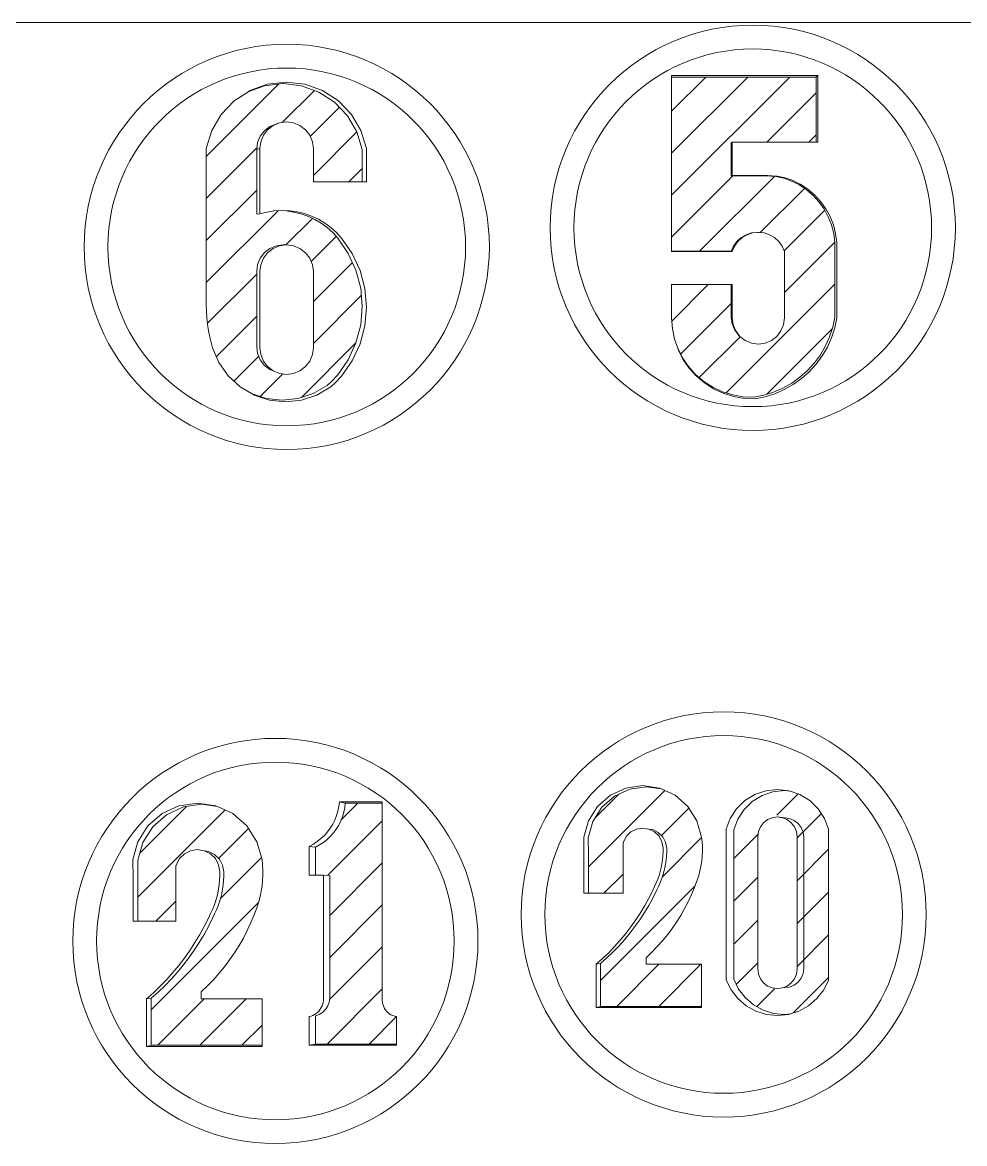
# Model space of a CAD drawing. Header units: centimetres. Extents: x 57 to 5031, y 102 to 2747.
# Drawn here: x 1700.39 to 1736.94, y 847.07 to 890.55 of the extents above; entities that cross this region are included whole.
import ezdxf

# ---------------------------------------------------------------- set-up
doc = ezdxf.new("R2010")
doc.units = ezdxf.units.CM
doc.header["$MEASUREMENT"] = 0
pattern_1 = [(45, (1050.7399, 1427.9933), (-0.8148213, 0.8148213), [])]

msp = doc.modelspace()

# ---------------------------------------------------------------- hatches: boundary and pattern name
at = {"lineweight": 20}
h = msp.add_hatch(dxfattribs=at)
h.set_pattern_fill('ANSI31', color=256, scale=9.218651)
h.set_pattern_definition(pattern_1)
h.paths.add_polyline_path([(1731.284, 883.602), (1731.051, 883.855), (1730.789, 884.077), (1730.501, 884.266), (1730.192, 884.417), (1729.924, 884.51), (1729.613, 884.576), (1729.243, 884.602), (1727.888, 884.602), (1727.888, 885.913), (1731.173, 885.913), (1731.173, 888.434), (1725.573, 888.434), (1725.573, 881.681), (1727.888, 881.681), (1727.978, 881.883), (1728.107, 882.062), (1728.271, 882.21), (1728.463, 882.32), (1728.672, 882.388), (1728.915, 882.414), (1729.159, 882.388), (1729.371, 882.319), (1729.564, 882.208), (1729.73, 882.058), (1729.861, 881.878), (1729.951, 881.674), (1729.951, 879.094), (1729.917, 878.831), (1729.815, 878.587), (1729.654, 878.377), (1729.444, 878.216), (1729.2, 878.115), (1728.937, 878.08), (1728.675, 878.115), (1728.431, 878.216), (1728.201, 878.392), (1728.023, 878.624), (1727.922, 878.866), (1727.888, 879.126), (1727.888, 880.384), (1725.573, 880.384), (1725.573, 879.094), (1725.601, 878.677), (1725.685, 878.267), (1725.807, 877.916), (1725.993, 877.546), (1726.227, 877.204), (1726.505, 876.897), (1726.821, 876.629), (1727.17, 876.406), (1727.545, 876.231), (1727.941, 876.108), (1728.349, 876.038), (1728.763, 876.023), (1729.149, 876.099), (1729.526, 876.216), (1729.888, 876.372), (1730.231, 876.565), (1730.552, 876.794), (1730.846, 877.055), (1731.111, 877.347), (1731.344, 877.665), (1731.542, 878.006), (1731.702, 878.366), (1731.823, 878.741), (1731.903, 879.126), (1731.903, 881.681), (1731.902, 882.025), (1731.859, 882.366), (1731.773, 882.7), (1731.648, 883.02), (1731.484, 883.322)])
h = msp.add_hatch(dxfattribs=at)
h.set_pattern_fill('ANSI31', color=256, scale=9.218651)
h.set_pattern_definition(pattern_1)
h.paths.add_polyline_path([(1712.621, 882.187), (1712.426, 882.401), (1712.21, 882.595), (1711.977, 882.767), (1711.728, 882.915), (1711.465, 883.037), (1711.192, 883.133), (1710.91, 883.201), (1710.624, 883.242), (1710.334, 883.254), (1710.136, 883.242), (1709.88, 883.202), (1709.597, 883.128), (1709.478, 883.118), (1709.478, 885.626), (1709.513, 885.893), (1709.616, 886.141), (1709.78, 886.354), (1709.993, 886.517), (1710.241, 886.62), (1710.367, 886.664), (1710.636, 886.699), (1710.905, 886.664), (1711.155, 886.56), (1711.371, 886.395), (1711.536, 886.18), (1711.639, 885.929), (1711.675, 885.66), (1711.675, 884.369), (1713.573, 884.369), (1713.573, 885.626), (1713.36, 886.316), (1712.995, 886.938), (1712.497, 887.461), (1711.893, 887.855), (1711.214, 888.1), (1710.507, 888.183), (1710.497, 888.183), (1709.78, 888.1), (1709.168, 887.879), (1708.607, 887.513), (1708.104, 886.985), (1707.735, 886.357), (1707.52, 885.66), (1707.52, 879.626), (1707.526, 879.367), (1707.543, 879.11), (1707.571, 878.853), (1707.611, 878.598), (1707.662, 878.344), (1707.724, 878.094), (1707.769, 877.939), (1708.013, 877.361), (1708.373, 876.847), (1708.834, 876.421), (1709.295, 876.149), (1709.847, 875.967), (1710.464, 875.9), (1711.082, 875.967), (1711.672, 876.162), (1712.207, 876.477), (1712.373, 876.632), (1712.621, 876.884), (1713.028, 877.475), (1713.328, 878.127), (1713.511, 878.821), (1713.573, 879.536), (1713.511, 880.251), (1713.328, 880.944), (1713.028, 881.596)])
h.paths.add_polyline_path([(1709.513, 881.168), (1709.616, 881.417), (1709.78, 881.63), (1709.993, 881.793), (1710.241, 881.896), (1710.507, 881.931), (1710.636, 881.929), (1710.905, 881.893), (1711.155, 881.789), (1711.371, 881.624), (1711.536, 881.409), (1711.639, 881.159), (1711.675, 880.89), (1711.675, 877.939), (1711.639, 877.67), (1711.536, 877.42), (1711.371, 877.205), (1711.155, 877.04), (1710.905, 876.936), (1710.636, 876.9), (1710.367, 876.936), (1710.241, 876.987), (1710.117, 877.04), (1709.993, 877.089), (1709.78, 877.253), (1709.616, 877.466), (1709.513, 877.714), (1709.478, 877.98), (1709.478, 880.902)], flags=16)
h = msp.add_hatch(dxfattribs=at)
h.set_pattern_fill('ANSI31', color=256, scale=9.218651)
h.set_pattern_definition(pattern_1)
h.paths.add_polyline_path([(1726.735, 854.028), (1724.583, 854.028), (1724.583, 854.281), (1724.803, 854.49), (1725.014, 854.709), (1725.215, 854.936), (1725.407, 855.171), (1725.59, 855.414), (1725.762, 855.664), (1725.924, 855.921), (1726.075, 856.184), (1726.215, 856.453), (1726.344, 856.728), (1726.461, 857.008), (1726.501, 857.117), (1726.567, 857.293), (1726.624, 857.471), (1726.672, 857.653), (1726.71, 857.836), (1726.739, 858.022), (1726.758, 858.208), (1726.767, 858.396), (1726.766, 858.583), (1726.756, 858.771), (1726.735, 858.957), (1726.554, 859.592), (1726.201, 860.15), (1725.704, 860.584), (1725.164, 860.832), (1724.6, 860.914), (1723.953, 860.82), (1723.359, 860.547), (1722.867, 860.117), (1722.517, 859.565), (1722.337, 858.936), (1722.344, 858.282), (1722.344, 856.778), (1723.691, 856.778), (1723.691, 858.755), (1723.817, 858.993), (1723.992, 859.163), (1724.21, 859.272), (1724.45, 859.31), (1724.6, 859.285), (1724.691, 859.272), (1724.695, 859.27), (1724.839, 859.248), (1725.054, 859.14), (1725.227, 858.972), (1725.34, 858.759), (1725.383, 858.521), (1725.384, 858.369), (1725.376, 858.216), (1725.362, 858.064), (1725.34, 857.913), (1725.311, 857.763), (1725.274, 857.615), (1725.231, 857.469), (1725.18, 857.325), (1725.123, 857.183), (1725.058, 857.045), (1724.987, 856.886), (1724.84, 856.594), (1724.682, 856.308), (1724.514, 856.029), (1724.336, 855.755), (1724.147, 855.489), (1723.948, 855.229), (1723.74, 854.978), (1723.523, 854.734), (1723.296, 854.499), (1723.061, 854.272), (1722.818, 854.054), (1722.818, 852.389), (1726.735, 852.389)])
h = msp.add_hatch(dxfattribs=at)
h.set_pattern_fill('ANSI31', color=256, scale=9.393641)
h.set_pattern_definition([(45, (1036.4584, 1438.6103), (-0.8302884, 0.8302884), [])])
h.paths.add_polyline_path([(1727.981, 859.234), (1727.981, 853.445), (1728.168, 853.065), (1728.428, 852.731), (1728.75, 852.455), (1729.121, 852.25), (1729.525, 852.123), (1729.947, 852.08), (1730.178, 852.104), (1730.509, 852.207), (1730.883, 852.415), (1731.208, 852.693), (1731.471, 853.031), (1731.66, 853.415), (1731.66, 859.261), (1731.502, 859.683), (1731.256, 860.061), (1730.933, 860.375), (1730.549, 860.612), (1730.172, 860.741), (1729.947, 860.766), (1729.503, 860.717), (1729.081, 860.572), (1728.701, 860.338), (1728.381, 860.027), (1728.137, 859.653)])
h.paths.add_polyline_path([(1730.437, 853.475), (1729.789, 852.978), (1728.983, 853.312), (1728.913, 853.843), (1728.913, 859.344), (1729.561, 859.841), (1729.861, 859.717), (1730.202, 859.678), (1730.437, 859.111)], flags=16)
h = msp.add_hatch(dxfattribs=at)
h.set_pattern_fill('ANSI31', color=256, scale=9.218651)
h.set_pattern_definition(pattern_1)
h.paths.add_polyline_path([(1709.684, 852.68), (1707.324, 852.68), (1707.324, 852.957), (1707.565, 853.187), (1707.796, 853.427), (1708.017, 853.676), (1708.228, 853.933), (1708.428, 854.199), (1708.617, 854.473), (1708.794, 854.755), (1708.959, 855.044), (1709.113, 855.339), (1709.254, 855.641), (1709.383, 855.947), (1709.426, 856.067), (1709.499, 856.259), (1709.562, 856.455), (1709.614, 856.654), (1709.656, 856.856), (1709.687, 857.059), (1709.708, 857.263), (1709.718, 857.469), (1709.717, 857.674), (1709.706, 857.88), (1709.684, 858.084), (1709.485, 858.78), (1709.098, 859.392), (1708.553, 859.868), (1707.961, 860.14), (1707.343, 860.23), (1706.634, 860.127), (1705.982, 859.827), (1705.443, 859.356), (1705.059, 858.75), (1704.862, 858.061), (1704.869, 857.344), (1704.869, 855.695), (1706.346, 855.695), (1706.346, 857.863), (1706.485, 858.124), (1706.676, 858.31), (1706.915, 858.43), (1707.179, 858.471), (1707.343, 858.444), (1707.442, 858.43), (1707.447, 858.428), (1707.604, 858.403), (1707.841, 858.285), (1708.03, 858.1), (1708.154, 857.867), (1708.202, 857.606), (1708.202, 857.439), (1708.194, 857.272), (1708.178, 857.105), (1708.154, 856.94), (1708.122, 856.775), (1708.082, 856.613), (1708.034, 856.452), (1707.979, 856.294), (1707.916, 856.139), (1707.845, 855.988), (1707.767, 855.814), (1707.606, 855.494), (1707.433, 855.18), (1707.249, 854.874), (1707.053, 854.574), (1706.846, 854.282), (1706.628, 853.997), (1706.4, 853.722), (1706.162, 853.454), (1705.913, 853.196), (1705.656, 852.948), (1705.389, 852.709), (1705.389, 850.884), (1709.684, 850.884)])
h = msp.add_hatch(dxfattribs=at)
h.set_pattern_fill('ANSI31', color=256, scale=9.218651)
h.set_pattern_definition(pattern_1)
h.paths.add_polyline_path([(1714.756, 852.034), (1714.686, 852.067), (1714.621, 852.108), (1714.561, 852.157), (1714.507, 852.212), (1714.46, 852.273), (1714.421, 852.34), (1714.39, 852.41), (1714.367, 852.484), (1714.354, 852.56), (1714.349, 852.637), (1714.349, 860.277), (1712.915, 860.277), (1712.894, 860.098), (1712.858, 859.922), (1712.806, 859.75), (1712.739, 859.583), (1712.659, 859.423), (1712.564, 859.269), (1712.457, 859.125), (1712.338, 858.991), (1712.207, 858.867), (1712.066, 858.755), (1711.917, 858.656), (1711.759, 858.57), (1711.759, 857.488), (1712.071, 857.488), (1712.308, 857.471), (1712.308, 852.667), (1712.298, 852.593), (1712.281, 852.52), (1712.255, 852.449), (1712.223, 852.382), (1712.183, 852.318), (1712.137, 852.259), (1712.085, 852.205), (1712.028, 852.157), (1711.966, 852.115), (1711.9, 852.079), (1711.831, 852.051), (1711.759, 852.031), (1711.759, 850.931), (1714.904, 850.931), (1714.904, 851.994), (1714.829, 852.01)])

# ---------------------------------------------------------------- linework, layer by layer
for p, q in [((1840.725, 890.555), (1453.97, 890.555)), ((1731.173, 888.434), (1731.173, 885.913)), ((1710.367, 886.664), (1710.636, 886.699)), ((1727.924, 885.913), (1727.924, 884.623)), ((1728.937, 882.411), (1729.159, 882.388)), ((1729.159, 882.388), (1729.371, 882.319)), ((1729.371, 882.319), (1729.564, 882.208)), ((1729.564, 882.208), (1729.73, 882.058)), ((1729.73, 882.058), (1729.861, 881.878)), ((1729.861, 881.878), (1729.951, 881.674)), ((1725.573, 881.681), (1727.888, 881.681)), ((1729.951, 881.674), (1729.951, 879.094)), ((1729.917, 878.831), (1729.815, 878.587)), ((1729.951, 879.094), (1729.917, 878.831)), ((1728.431, 878.216), (1728.221, 878.377)), ((1729.654, 878.377), (1729.444, 878.216)), ((1729.815, 878.587), (1729.654, 878.377)), ((1728.675, 878.115), (1728.431, 878.216)), ((1728.937, 878.08), (1728.675, 878.115)), ((1729.2, 878.115), (1728.937, 878.08)), ((1729.444, 878.216), (1729.2, 878.115)), ((1711.759, 858.57), (1711.759, 857.488)), ((1711.759, 850.931), (1714.904, 850.931))]:
    msp.add_line(p, q, dxfattribs=at)
for points in [[(1731.241, 888.494), (1725.573, 888.494), (1725.573, 888.434)], [(1727.924, 881.674), (1725.573, 881.674), (1725.573, 881.681), (1725.573, 888.434), (1731.173, 888.434), (1731.241, 888.494), (1731.241, 885.913), (1731.173, 885.913), (1727.924, 885.913), (1727.888, 885.879), (1727.888, 884.602), (1727.924, 884.623), (1729.292, 884.623), (1729.665, 884.597), (1729.98, 884.531), (1730.25, 884.437), (1730.562, 884.284), (1730.853, 884.094), (1731.118, 883.869), (1731.353, 883.614), (1731.555, 883.331)], [(1707.662, 878.344), (1707.611, 878.598), (1707.571, 878.853), (1707.543, 879.11), (1707.526, 879.367), (1707.52, 879.626), (1707.52, 885.66), (1707.735, 886.357), (1708.104, 886.985), (1708.607, 887.513), (1709.168, 887.879), (1709.217, 887.911), (1709.902, 888.158), (1710.626, 888.243), (1710.636, 888.243), (1711.35, 888.158), (1712.036, 887.911), (1712.646, 887.513)], [(1709.168, 887.879), (1709.78, 888.1), (1710.497, 888.183), (1710.507, 888.183), (1711.214, 888.1), (1711.893, 887.855), (1712.497, 887.461), (1712.995, 886.938), (1713.36, 886.316), (1713.573, 885.626), (1713.573, 884.369)], [(1710.636, 886.699), (1710.905, 886.664), (1711.155, 886.56), (1711.371, 886.395), (1711.536, 886.18), (1711.639, 885.929), (1711.675, 885.66), (1711.675, 884.369), (1713.573, 884.369), (1713.733, 884.369), (1713.733, 885.66), (1713.518, 886.357), (1713.149, 886.985), (1712.646, 887.513)], [(1709.597, 883.128), (1709.478, 883.118), (1709.478, 885.626)], [(1712.521, 876.577), (1712.771, 876.832), (1713.182, 877.429), (1713.485, 878.087), (1713.67, 878.788), (1713.733, 879.51), (1713.67, 880.232), (1713.485, 880.932), (1713.182, 881.591), (1712.771, 882.188), (1712.574, 882.404), (1712.356, 882.6), (1712.121, 882.773), (1711.869, 882.922), (1711.604, 883.046), (1711.328, 883.143), (1711.044, 883.212), (1710.754, 883.252), (1710.462, 883.264), (1710.169, 883.247), (1710.136, 883.242), (1709.88, 883.202), (1709.597, 883.128), (1709.597, 885.66)], [(1727.888, 884.602), (1729.243, 884.602), (1729.613, 884.576), (1729.924, 884.51), (1730.192, 884.417), (1730.501, 884.266), (1730.789, 884.077), (1731.051, 883.855), (1731.284, 883.602), (1731.484, 883.322), (1731.648, 883.02), (1731.773, 882.7), (1731.859, 882.366), (1731.902, 882.025), (1731.903, 881.681), (1731.903, 879.126), (1731.823, 878.741), (1731.702, 878.366), (1731.542, 878.006), (1731.344, 877.665), (1731.111, 877.347), (1730.846, 877.055), (1730.552, 876.794), (1730.231, 876.565), (1729.888, 876.372), (1729.526, 876.216), (1729.149, 876.099), (1728.763, 876.023), (1728.349, 876.038), (1727.941, 876.108), (1727.545, 876.231), (1727.17, 876.406), (1726.821, 876.629), (1726.505, 876.897), (1726.227, 877.204), (1725.993, 877.546), (1725.807, 877.916)], [(1709.295, 876.149), (1709.847, 875.967), (1710.464, 875.9), (1711.082, 875.967), (1711.672, 876.162), (1712.207, 876.477), (1712.373, 876.632), (1712.621, 876.884), (1713.028, 877.475), (1713.328, 878.127), (1713.511, 878.821), (1713.573, 879.536), (1713.511, 880.251), (1713.328, 880.944), (1713.028, 881.596), (1712.621, 882.187), (1712.426, 882.401), (1712.21, 882.595), (1711.977, 882.767), (1711.728, 882.915), (1711.465, 883.037), (1711.192, 883.133), (1710.91, 883.201), (1710.624, 883.242), (1710.334, 883.254), (1710.136, 883.242)], [(1725.685, 878.267), (1725.807, 877.916), (1725.822, 877.871), (1726.01, 877.498), (1726.246, 877.153), (1726.527, 876.843), (1726.846, 876.572), (1727.198, 876.347), (1727.577, 876.17), (1727.977, 876.046), (1728.389, 875.975), (1728.807, 875.961), (1729.197, 876.037), (1729.577, 876.155), (1729.943, 876.312), (1730.289, 876.508), (1730.613, 876.739), (1730.911, 877.003), (1731.179, 877.297), (1731.414, 877.618), (1731.613, 877.962), (1731.775, 878.326), (1731.897, 878.704), (1731.979, 879.094), (1731.979, 881.674), (1731.977, 882.021), (1731.933, 882.366), (1731.847, 882.702), (1731.72, 883.026), (1731.555, 883.331)], [(1710.117, 877.04), (1709.902, 877.205), (1709.737, 877.42), (1709.633, 877.67), (1709.597, 877.939), (1709.597, 880.89), (1709.633, 881.159), (1709.737, 881.409), (1709.902, 881.624), (1710.117, 881.789), (1710.367, 881.893), (1710.636, 881.929)], [(1728.06, 878.587), (1727.958, 878.831), (1727.924, 879.094), (1727.924, 880.384), (1727.888, 880.384), (1725.573, 880.384), (1725.573, 879.094), (1725.601, 878.677), (1725.685, 878.267)], [(1728.06, 878.587), (1728.221, 878.377), (1728.182, 878.416), (1728.023, 878.624), (1727.922, 878.866), (1727.888, 879.126), (1727.888, 880.384)], [(1712.521, 876.577), (1712.353, 876.421), (1711.812, 876.103), (1711.217, 875.906), (1710.593, 875.839), (1709.969, 875.906), (1709.374, 876.103), (1709.295, 876.149), (1708.834, 876.421), (1708.373, 876.847), (1708.013, 877.361), (1707.769, 877.939), (1707.724, 878.094), (1707.662, 878.344)], [(1722.172, 856.778), (1722.172, 858.297), (1722.165, 858.957), (1722.346, 859.592), (1722.7, 860.15), (1723.197, 860.584), (1723.797, 860.86), (1724.45, 860.955), (1725.104, 860.86), (1725.164, 860.832), (1725.704, 860.584), (1726.201, 860.15), (1726.554, 859.592), (1726.735, 858.957), (1726.756, 858.771), (1726.766, 858.583), (1726.767, 858.396), (1726.758, 858.208), (1726.739, 858.022), (1726.71, 857.836), (1726.672, 857.653), (1726.624, 857.471), (1726.567, 857.293), (1726.501, 857.117), (1726.461, 857.008), (1726.344, 856.728), (1726.215, 856.453), (1726.075, 856.184), (1725.924, 855.921), (1725.762, 855.664), (1725.59, 855.414), (1725.407, 855.171), (1725.215, 854.936), (1725.014, 854.709), (1724.803, 854.49), (1724.583, 854.281), (1724.583, 854.028), (1726.735, 854.028), (1726.735, 852.389), (1726.735, 852.346), (1722.65, 852.346)], [(1722.344, 856.778), (1722.344, 858.282), (1722.337, 858.936), (1722.517, 859.565), (1722.867, 860.117), (1723.359, 860.547), (1723.953, 860.82), (1724.6, 860.914), (1725.164, 860.832)], [(1730.178, 852.104), (1729.947, 852.08), (1729.525, 852.123), (1729.121, 852.25), (1728.75, 852.455), (1728.428, 852.731), (1728.168, 853.065), (1727.981, 853.445), (1727.981, 859.234), (1728.137, 859.653), (1728.381, 860.027), (1728.701, 860.338), (1729.081, 860.572), (1729.503, 860.717), (1729.947, 860.766), (1730.172, 860.741)], [(1704.68, 855.695), (1704.68, 857.36), (1704.673, 858.084), (1704.872, 858.78), (1705.26, 859.392), (1705.805, 859.868), (1706.462, 860.171), (1707.179, 860.274), (1707.895, 860.171), (1707.961, 860.14), (1708.553, 859.868), (1709.098, 859.392), (1709.485, 858.78), (1709.684, 858.084), (1709.706, 857.88), (1709.717, 857.674), (1709.718, 857.469), (1709.708, 857.263), (1709.687, 857.059), (1709.656, 856.856), (1709.614, 856.654), (1709.562, 856.455), (1709.499, 856.259), (1709.426, 856.067), (1709.383, 855.947), (1709.254, 855.641), (1709.113, 855.339), (1708.959, 855.044), (1708.794, 854.755), (1708.617, 854.473), (1708.428, 854.199), (1708.228, 853.933), (1708.017, 853.676), (1707.796, 853.427), (1707.565, 853.187), (1707.324, 852.957), (1707.324, 852.68), (1709.684, 852.68), (1709.684, 850.884), (1709.684, 850.837), (1705.205, 850.837)], [(1704.869, 855.695), (1704.869, 857.344), (1704.862, 858.061), (1705.059, 858.75), (1705.443, 859.356), (1705.982, 859.827), (1706.634, 860.127), (1707.343, 860.23), (1707.961, 860.14)], [(1711.516, 850.884), (1714.904, 850.884), (1714.904, 850.931), (1714.904, 851.994), (1714.829, 852.01), (1714.756, 852.034), (1714.686, 852.067), (1714.621, 852.108), (1714.561, 852.157), (1714.507, 852.212), (1714.46, 852.273), (1714.421, 852.34), (1714.39, 852.41), (1714.367, 852.484), (1714.354, 852.56), (1714.349, 852.637), (1714.349, 860.277), (1714.349, 860.322), (1712.684, 860.322), (1712.662, 860.141), (1712.625, 859.964), (1712.573, 859.79), (1712.506, 859.621), (1712.425, 859.459), (1712.329, 859.304), (1712.221, 859.158), (1712.101, 859.023), (1711.969, 858.898), (1711.826, 858.785), (1711.675, 858.685), (1711.516, 858.598), (1711.516, 857.488), (1711.759, 857.488), (1712.071, 857.488), (1712.071, 852.637), (1712.061, 852.562), (1712.043, 852.488), (1712.017, 852.417), (1711.984, 852.349), (1711.944, 852.284), (1711.898, 852.225), (1711.846, 852.17), (1711.788, 852.121), (1711.725, 852.079), (1711.658, 852.043), (1711.588, 852.015), (1711.516, 851.994), (1711.516, 850.884), (1711.759, 850.931), (1711.759, 852.031), (1711.831, 852.051), (1711.9, 852.079), (1711.966, 852.115), (1712.028, 852.157), (1712.085, 852.205), (1712.137, 852.259), (1712.183, 852.318), (1712.223, 852.382), (1712.255, 852.449), (1712.281, 852.52), (1712.298, 852.593), (1712.308, 852.667), (1712.308, 857.471), (1712.071, 857.488)], [(1711.516, 858.598), (1711.759, 858.57), (1711.917, 858.656), (1712.066, 858.755), (1712.207, 858.867), (1712.338, 858.991), (1712.457, 859.125), (1712.564, 859.269), (1712.659, 859.423), (1712.739, 859.583), (1712.806, 859.75), (1712.858, 859.922), (1712.894, 860.098), (1712.915, 860.277)], [(1712.684, 860.322), (1712.915, 860.277), (1714.349, 860.277)], [(1729.947, 853.115), (1730.142, 853.141), (1730.324, 853.216), (1730.48, 853.336), (1730.6, 853.492), (1730.675, 853.674), (1730.701, 853.869), (1730.701, 858.953), (1730.675, 859.148), (1730.6, 859.33), (1730.48, 859.486), (1730.324, 859.606), (1730.142, 859.681), (1729.947, 859.707), (1729.675, 859.738), (1729.478, 859.712), (1729.294, 859.636), (1729.136, 859.515), (1729.015, 859.357), (1728.939, 859.173), (1728.913, 858.976), (1728.913, 853.843)], [(1728.913, 853.843), (1728.939, 853.646), (1729.015, 853.462), (1729.136, 853.304), (1729.294, 853.183), (1729.478, 853.107), (1729.675, 853.081), (1729.872, 853.107), (1730.056, 853.183), (1730.214, 853.304), (1730.335, 853.462), (1730.411, 853.646), (1730.437, 853.843), (1730.437, 858.976), (1730.411, 859.173), (1730.335, 859.357), (1730.214, 859.515), (1730.056, 859.636), (1729.872, 859.712), (1729.675, 859.738)], [(1722.172, 856.778), (1722.344, 856.778), (1723.691, 856.778), (1723.691, 858.711), (1723.703, 858.778), (1723.817, 858.993), (1723.992, 859.163), (1724.21, 859.272), (1724.45, 859.31), (1724.6, 859.285), (1724.691, 859.272), (1724.695, 859.27)], [(1725.083, 858.993), (1724.909, 859.163), (1724.695, 859.27), (1724.839, 859.248), (1725.054, 859.14), (1725.227, 858.972), (1725.34, 858.759), (1725.383, 858.521), (1725.384, 858.369), (1725.376, 858.216), (1725.362, 858.064), (1725.34, 857.913), (1725.311, 857.763), (1725.274, 857.615), (1725.231, 857.469), (1725.18, 857.325), (1725.123, 857.183), (1725.058, 857.045), (1724.987, 856.886), (1724.84, 856.594), (1724.682, 856.308), (1724.514, 856.029), (1724.336, 855.755), (1724.147, 855.489), (1723.948, 855.229), (1723.74, 854.978), (1723.523, 854.734), (1723.296, 854.499), (1723.061, 854.272), (1722.818, 854.054)], [(1725.083, 858.993), (1725.198, 858.778), (1725.241, 858.538), (1725.241, 858.384), (1725.234, 858.23), (1725.219, 858.077), (1725.197, 857.924), (1725.168, 857.773), (1725.131, 857.623), (1725.087, 857.475), (1725.036, 857.33), (1724.978, 857.187), (1724.913, 857.047), (1724.841, 856.887), (1724.693, 856.593), (1724.533, 856.304), (1724.363, 856.021), (1724.183, 855.745), (1723.992, 855.476), (1723.792, 855.214), (1723.582, 854.96), (1723.362, 854.714), (1723.134, 854.476), (1722.896, 854.247), (1722.65, 854.028), (1722.65, 852.346), (1722.818, 852.389), (1726.735, 852.389)], [(1704.68, 855.695), (1704.869, 855.695), (1706.346, 855.695), (1706.346, 857.815), (1706.359, 857.888), (1706.485, 858.124), (1706.676, 858.31), (1706.915, 858.43), (1707.179, 858.471), (1707.343, 858.444), (1707.442, 858.43), (1707.447, 858.428)], [(1707.873, 858.124), (1707.681, 858.31), (1707.447, 858.428), (1707.604, 858.403), (1707.841, 858.285), (1708.03, 858.1), (1708.154, 857.867), (1708.202, 857.606), (1708.202, 857.439), (1708.194, 857.272), (1708.178, 857.105), (1708.154, 856.94), (1708.122, 856.775), (1708.082, 856.613), (1708.034, 856.452), (1707.979, 856.294), (1707.916, 856.139), (1707.845, 855.988), (1707.767, 855.814), (1707.606, 855.494), (1707.433, 855.18), (1707.249, 854.874), (1707.053, 854.574), (1706.846, 854.282), (1706.628, 853.997), (1706.4, 853.722), (1706.162, 853.454), (1705.913, 853.196), (1705.656, 852.948), (1705.389, 852.709)], [(1707.873, 858.124), (1707.998, 857.888), (1708.046, 857.625), (1708.046, 857.456), (1708.038, 857.287), (1708.022, 857.119), (1707.998, 856.952), (1707.965, 856.786), (1707.925, 856.622), (1707.877, 856.46), (1707.821, 856.3), (1707.757, 856.144), (1707.686, 855.99), (1707.607, 855.815), (1707.444, 855.492), (1707.27, 855.175), (1707.083, 854.866), (1706.886, 854.563), (1706.677, 854.268), (1706.457, 853.981), (1706.226, 853.702), (1705.986, 853.432), (1705.735, 853.172), (1705.475, 852.921), (1705.205, 852.68), (1705.205, 850.837), (1705.389, 850.884), (1709.684, 850.884)], [(1722.65, 854.028), (1722.818, 854.054), (1722.818, 852.389)], [(1705.205, 852.68), (1705.389, 852.709), (1705.389, 850.884)]]:
    msp.add_lwpolyline(points, dxfattribs=at)
for points in [[(1709.597, 885.66), (1709.633, 885.929), (1709.737, 886.18), (1709.902, 886.395), (1710.117, 886.56), (1710.367, 886.664), (1710.241, 886.62), (1709.993, 886.517), (1709.78, 886.354), (1709.616, 886.141), (1709.513, 885.893), (1709.478, 885.626)], [(1727.924, 881.674), (1728.014, 881.878), (1728.145, 882.058), (1728.311, 882.208), (1728.504, 882.319), (1728.716, 882.388), (1728.937, 882.411), (1728.892, 882.411), (1728.672, 882.388), (1728.463, 882.32), (1728.271, 882.21), (1728.107, 882.062), (1727.978, 881.883), (1727.888, 881.681)], [(1711.371, 877.205), (1711.155, 877.04), (1710.905, 876.936), (1710.636, 876.9), (1710.367, 876.936), (1710.241, 876.987), (1710.117, 877.04), (1709.993, 877.089), (1709.78, 877.253), (1709.616, 877.466), (1709.513, 877.714), (1709.478, 877.98), (1709.478, 880.902), (1709.513, 881.168), (1709.616, 881.417), (1709.78, 881.63), (1709.993, 881.793), (1710.241, 881.896), (1710.507, 881.931), (1710.636, 881.929), (1710.905, 881.893), (1711.155, 881.789), (1711.371, 881.624), (1711.536, 881.409), (1711.639, 881.159), (1711.675, 880.89), (1711.675, 877.939), (1711.639, 877.67), (1711.536, 877.42)], [(1731.208, 852.693), (1730.883, 852.415), (1730.509, 852.207), (1730.178, 852.104), (1730.101, 852.079), (1729.675, 852.036), (1729.249, 852.079), (1728.841, 852.207), (1728.467, 852.415), (1728.142, 852.693), (1727.879, 853.031), (1727.69, 853.415), (1727.69, 859.261), (1727.848, 859.683), (1728.094, 860.061), (1728.417, 860.375), (1728.801, 860.612), (1729.227, 860.758), (1729.675, 860.808), (1730.123, 860.758), (1730.172, 860.741), (1730.549, 860.612), (1730.933, 860.375), (1731.256, 860.061), (1731.502, 859.683), (1731.66, 859.261), (1731.66, 853.415), (1731.471, 853.031)]]:
    msp.add_lwpolyline(points, close=True, dxfattribs=at)
for centre, radius in [((1728.72, 882.589), 7.858), ((1710.644, 881.849), 7.858), ((1728.72, 882.589), 6.936), ((1710.644, 881.849), 6.936), ((1727.591, 855.958), 7.858), ((1710.203, 854.93), 7.858), ((1727.591, 855.958), 6.936), ((1710.203, 854.93), 6.936)]:
    msp.add_circle(centre, radius, dxfattribs=at)

doc.saveas('drawing.dxf')
